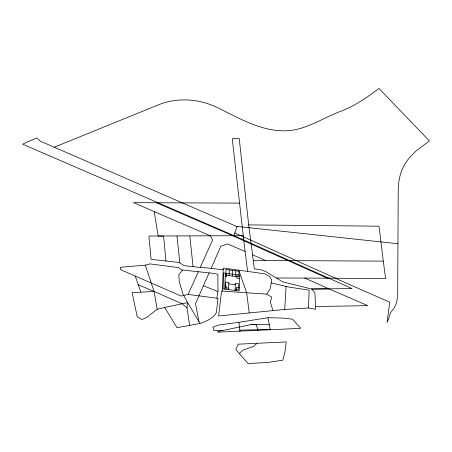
<?xml version="1.0" encoding="UTF-8"?>
<svg xmlns="http://www.w3.org/2000/svg" width="452" height="452" viewBox="0 0 452 452"><rect width="100%" height="100%" fill="white"/><g stroke="black" fill="none" stroke-linecap="round" stroke-linejoin="round"><path stroke-width="0.68" d="M239.436 203.106L156.533 202.773L232.616 235.729L243.232 235.605L243.848 240.769L232.255 138.696L239.232 138.515L248.679 224.887L254.335 268.855L261.804 269.98L266.375 271.934L282.777 281.884L311.688 289.026L314.937 292.828L315.592 309.27L308.546 307.987L309.123 290.133L289.54 287.184L271.273 282.963L271.477 279.613L269.573 276.392L264.889 273.844L223.633 268.059L222.949 269.714L200.355 267.188M222.367 291.099L223.198 269.109M224.774 289.071L225.373 273.234M225.949 289.223L226.073 285.867L224.898 285.715M226.548 273.387L226.418 276.743L225.249 276.59M228.559 289.574L228.831 282.466L225.582 282.031L225.367 287.738L228.616 288.167M229.091 275.618L229.305 269.917M232.339 276.053L232.554 270.347M235.057 290.433L235.322 283.325L238.571 283.754L238.357 289.455L235.108 289.026M235.582 276.483L235.797 270.776M236.334 290.602L236.464 287.246L239.306 287.625M236.938 274.765L236.808 278.121L239.65 278.5M272.923 310.677L270.403 302.162L271.641 297.111L266.753 294.122L221.582 291.048L218.61 315.971L284.749 309.45L286.099 286.41M186.998 307.874L182.116 303.778L154.07 291.444L132.125 292.687L137.216 316.739L141.9 319.57L146.804 317.355L157.189 309.236L164.658 307.479L177.02 327.666L189.608 325.406L186.998 307.874L187.456 302.264L200.021 323.44C206.253 321.321 212.819 318.581 216.344 312.671L218.022 298.337L188.094 294.444L181.111 296.049L120.373 269.567L120.283 267.29L145.312 265.126L150.092 263.917L178.642 267.618L181.512 269.906L214.208 273.443L217.887 274.291L217.949 291.563L216.903 298.19M271.273 282.963L269.929 289.291L266.753 294.122M233.876 235.571L237.057 226.65L40.171 141.097L36.77 137.9L22.6 144.171L234.187 235.712L352.001 288.579L311.688 289.026L328.836 288.839L367.725 305.654L315.485 306.535M209.106 272.867L195.53 303.603L198.931 321.598M211.107 268.409L220.768 246.261L227.503 243.91L245.114 251.476L247.606 271.437M188.094 294.444L198.349 271.771M182.687 270.03L178.834 274.68L179.286 281.811L182.817 293.76L187.631 302.586L164.658 307.479M239.39 353.571L235.803 349.379L238.26 344.175L286.178 341.938L285.042 351.537L282.805 360.187L268.076 362.453L247.99 363.544L239.39 353.571L242.995 350.125L253.583 346.39L256.951 343.3M54.28 147.188L159.115 104.565C170.494 100.045 183.026 98.943 195.1 100.672A66.523 56.291 22.1 0 1 216.937 107.361C242.097 119.644 269.448 136.515 298.732 128.905C314.038 124.769 327.604 116.057 342.441 110.599C355.809 105.378 367.566 97.039 378.957 88.456L429.4 140.917L416.45 150.635L409.936 157.143A66.924 56.63 22.1 0 0 402.596 168.556C399.449 175.483 398.274 183.128 398.206 190.687L397.743 283.975C397.63 292.698 398.709 302.45 392.867 309.75C389.115 313.151 389.545 318.502 387.025 322.44L389.771 302.179L350.848 285.144L234.808 232.961M269.358 324.417L251.114 324.564L217.582 331.57L217.779 332.163L270.364 329.734L267.906 317.722L238.893 322.316L219.305 324.926L212.932 327.191L213.988 330.615L223 330.435M189.608 325.406L200.021 323.44M284.749 309.45L308.546 307.987M158.217 202.778L133.481 202.615L210.429 235.899L212.609 239.91L200.236 267.46L184.111 265.623L179.178 262.482L151.092 259.341L148.889 236.046L234.187 235.712M251.114 324.564L255.979 324.53L258.165 330.254M276.454 277.997L328.796 278.178M253.278 260.403L383.285 261.137L385.607 278.596L327.158 278.161L232.616 235.729M248.679 224.887L379.03 226.192L383.285 261.137M267.906 317.722L282.534 318.055L292.54 319.152L300.687 328.282L279.811 329.333L239.837 330.107L239.882 331.101L238.893 322.316M397.941 243.735L236.882 226.39L237.057 226.65M228.78 283.867L235.272 284.732M203.293 285.687L217.949 291.563M138.301 284.788L154.07 291.444L157.189 309.236M252.549 254.798L265.267 260.471M304.495 277.98L328.836 288.839M238.69 270.206L246.662 292.715L249.216 312.801M135.25 276.07L140.821 292.009M154.07 291.444L145.312 265.126M154.2 211.598L158.211 236.091L163.624 236.08L165.929 261.007M243.747 240.001L245.114 251.476M189.823 236.08L193.06 266.64M176.986 236.08L179.823 262.894M223.7 273.014L223.102 288.851L239.181 290.981L239.78 275.144L223.7 273.014M226.062 269.488L225.842 275.189L238.831 276.912L239.046 271.206L226.062 269.488"/></g></svg>
